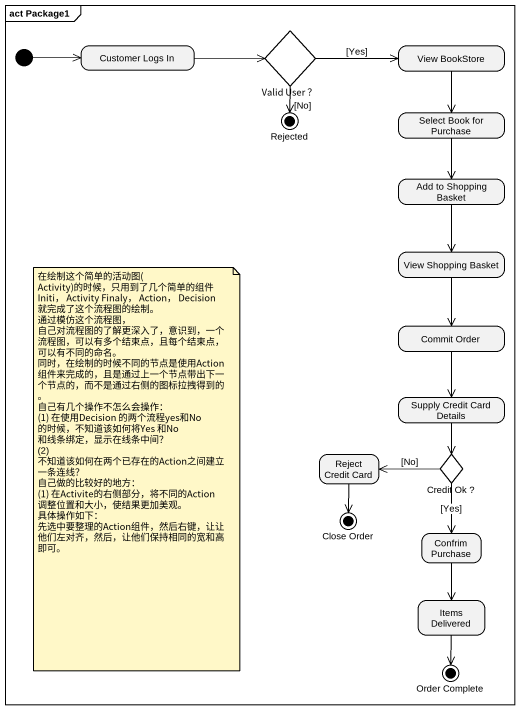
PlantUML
@startuml
mainframe act Package1
hide empty description
state "Customer Logs In" as Customer_Logs_In
state "Valid User ？" as Valid_User <<choice>>
state "View BookStore" as View_BookStore
state Rejected <<end>>
state "Select Book for Purchase" as Select_Book_for_Purchase
state "Add to Shopping Basket" as Add_to_Shopping_Basket
state "View Shopping Basket" as View_Shopping_Basket
state "Commit Order" as Commit_Order
state "Supply Credit Card Details" as Supply_Credit_Card_Details
state "Reject Credit Card" as Reject_Credit_Card
state "Credit Ok ?" as Credit_Ok <<choice>>
state "Close Order" as Close_Order <<end>>
state "Confrim Purchase" as Confrim_Purchase
state "Items Delivered" as Items_Delivered
state "Order Complete" as Order_Complete <<end>>
[*] -right-> Customer_Logs_In
Customer_Logs_In -right-> Valid_User
Valid_User -right-> View_BookStore : [Yes]
Valid_User --> Rejected : [No]
View_BookStore --> Select_Book_for_Purchase
Select_Book_for_Purchase --> Add_to_Shopping_Basket
Add_to_Shopping_Basket --> View_Shopping_Basket
View_Shopping_Basket --> Commit_Order
Commit_Order --> Supply_Credit_Card_Details
Supply_Credit_Card_Details --> Credit_Ok
Reject_Credit_Card --> Close_Order
Credit_Ok -left-> Reject_Credit_Card : [No]
Credit_Ok --> Confrim_Purchase : [Yes]
Confrim_Purchase --> Items_Delivered
Items_Delivered --> Order_Complete
note as N1
  在绘制这个简单的活动图(Activity)的时候，只用到了几个简单的组件 Initi， Activity Finaly， Action， Decision 就完成了这个流程图的绘制。
  通过模仿这个流程图， 自己对流程图的了解更深入了，意识到，一个流程图，可以有多个结束点，且每个结束点，可以有不同的命名。
  同时，在绘制的时候不同的节点是使用Action 组件来完成的，且是通过上一个节点带出下一个节点的，而不是通过右侧的图标拉拽得到的。
  自己有几个操作不怎么会操作：
  (1) 在使用Decision 的两个流程yes和No 的时候，不知道该如何将Yes 和No 和线条绑定，显示在线条中间？
  (2) 不知道该如何在两个已存在的Action之间建立一条连线？
  自己做的比较好的地方：
  (1) 在Activite的右侧部分，将不同的Action 调整位置和大小，使结果更加美观。
  具体操作如下： 先选中要整理的Action组件，然后右键，让让他们左对齐，然后，让他们保持相同的宽和高即可。
end note
@enduml
